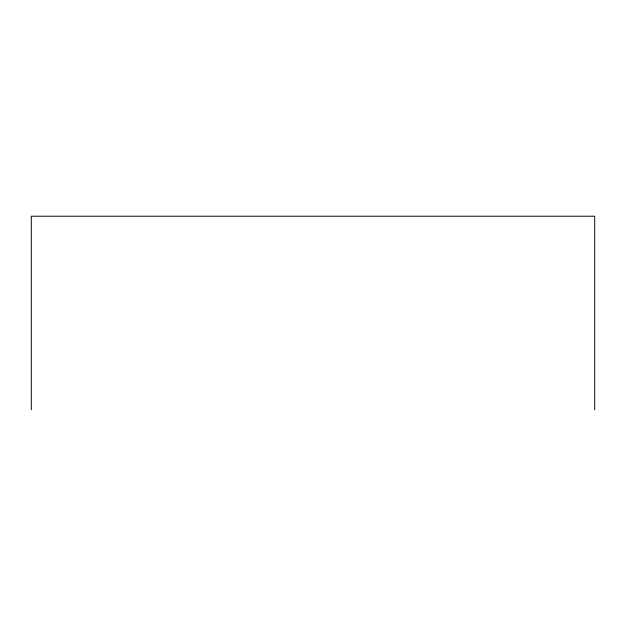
<?xml version="1.0" encoding="UTF-8"?>
<svg xmlns="http://www.w3.org/2000/svg" width="626" height="626" viewBox="0 0 626 626"><rect width="100%" height="100%" fill="white"/><g stroke="black" fill="none" stroke-linecap="round" stroke-linejoin="round"><path stroke-width="0.94" d="M594.7 409.787L594.7 216.213L31.3 216.213L31.3 409.787"/></g></svg>
